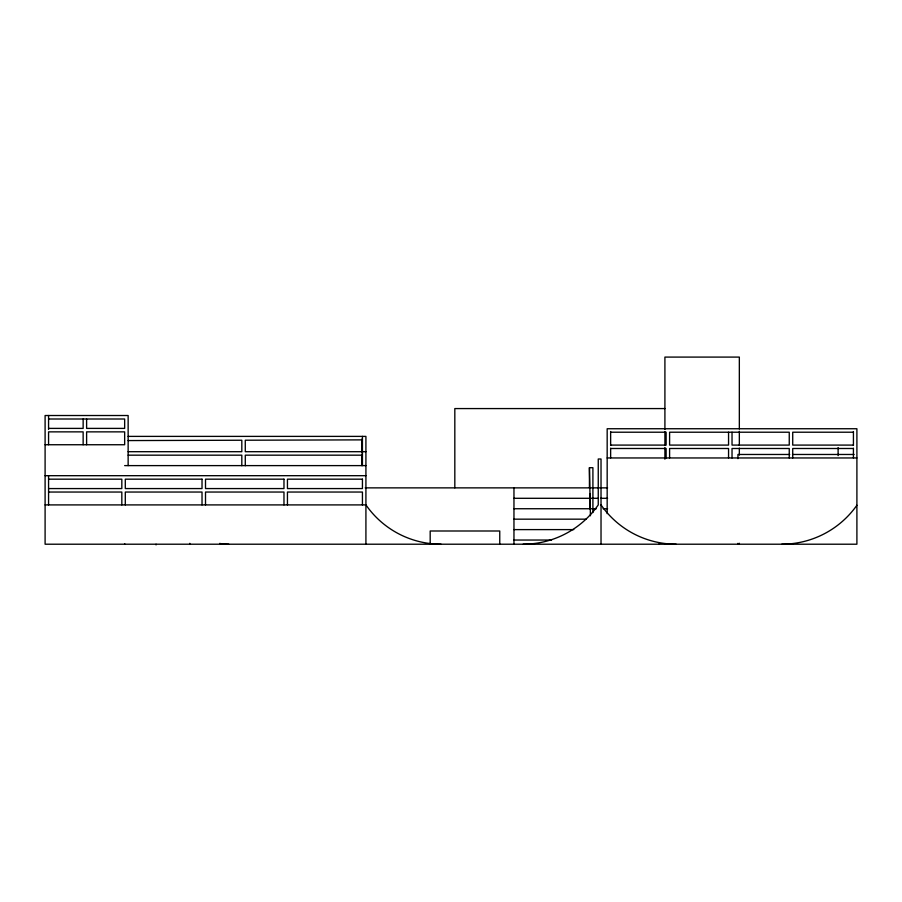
<?xml version="1.0" encoding="UTF-8"?>
<svg xmlns="http://www.w3.org/2000/svg" width="902" height="902" viewBox="0 0 902 902"><rect width="100%" height="100%" fill="white"/><g stroke="black" fill="none" stroke-linecap="round" stroke-linejoin="round"><path stroke-width="1.35" d="M241.815 465.725L241.815 455.172L128.14 455.172M245.288 465.725L245.288 455.172L362.435 455.172M128.14 440.571L241.815 440.232L241.815 451.699L128.14 451.699M362.435 439.872L245.276 440.221L245.288 451.699L365.919 451.699M664.909 408.572L454.822 408.572L454.822 487.869M48.573 419.002L124.656 419.002L124.656 428.394L86.615 428.394L86.615 419.002M48.573 428.394L83.142 428.394L83.142 419.002M610.643 432.216L666.127 432.216L666.127 445.092L610.643 445.092M853.427 432.216L792.723 432.216L792.723 445.092L853.427 445.092M128.14 436.388L365.919 436.388L365.919 544.21M45.1 444.742L124.656 444.742L124.656 431.866L86.615 431.866L86.615 444.742M610.643 448.497L666.127 448.497L666.127 457.957M853.427 448.497L792.723 448.497L792.723 457.957M789.724 454.473L737.949 454.473L737.949 458.667M792.531 454.473L854.104 454.473M607.17 457.957L856.9 457.957M124.656 465.612L365.919 465.612M589.434 487.869L589.434 467.698L592.907 467.698L592.907 512.595M45.1 475.692L365.919 475.692M48.573 479.176L121.826 479.176L121.826 488.568L48.573 488.568M365.197 487.869L607.598 487.869M48.573 492.041L121.826 492.041L121.826 504.906M513.96 498.299L597.812 498.299M600.608 498.299L607.598 498.299M45.1 504.906L365.919 504.906A91.452 91.452 0 0 0 441.044 544.21M513.96 508.739L596.414 508.739M603.1 508.739L607.598 508.739M513.96 519.169L586.3 519.169M513.96 529.609L573.773 529.609M513.96 540.039L551.517 540.039M589.434 467.698L590.438 515.786M853.427 431.517L853.427 445.43M853.427 448.215L853.427 457.957M838.116 447.539L838.116 455.623M789.25 457.957L789.25 448.497L732.029 448.497L732.029 457.957M739.336 428.969L739.336 357.091L664.909 357.091L664.909 429.431M739.336 431.303L739.336 445.34M739.336 448.102L739.336 455.104M739.336 543.263L739.336 544.21M737.949 543.342L737.949 544.21M732.029 432.216L732.029 445.092L789.25 445.092L789.25 432.216L669.6 432.216L669.6 445.092L728.557 445.092L728.557 432.216M728.557 457.957L728.557 448.497L669.6 448.497L669.6 457.957M664.909 431.675L664.909 445.34M664.909 447.527L664.909 459.174M659.339 543.466L659.339 544.21M610.643 431.517L610.643 445.43M610.643 448.215L610.643 457.957M607.17 513.61L607.17 428.743L856.9 428.743L856.9 544.21L45.1 544.21L45.1 415.518L128.14 415.518L128.14 465.612M601.025 544.21L601.025 459.005L598.251 459.005L598.251 504.906A91.452 91.452 0 0 1 523.115 544.21M589.953 493.879L589.953 508.739M513.96 487.869L513.96 544.21M499.753 544.21L499.753 530.996L430.186 530.996L430.186 544.21M362.435 436.388L362.435 465.612M362.435 504.906L362.435 492.041L287.445 492.041L287.445 504.906M361.736 439.173L361.736 452.736M361.736 454.473L361.736 465.612M283.972 504.906L283.972 492.041L205.509 492.041L205.509 504.906M202.025 504.906L202.025 492.041L125.299 492.041L125.299 504.906M189.792 543.331L189.792 544.21M156.046 544.21L156.046 544.909M124.656 543.59L124.656 544.21M83.142 444.742L83.142 431.866L48.573 431.866L48.573 444.742M48.573 415.518L48.573 429.431M48.573 475.692L48.573 504.906M228.747 544.21A53.658 53.658 0 0 1 219.637 543.432M676.162 544.21A91.452 91.452 0 0 1 601.025 504.906M856.9 505.255A91.925 91.925 0 0 1 781.775 544.21M202.025 479.176L125.299 479.176L125.299 488.568L202.025 488.568L202.025 479.176M283.972 479.176L205.509 479.176L205.509 488.568L283.972 488.568L283.972 479.176M362.435 479.176L287.445 479.176L287.445 488.568L362.435 488.568L362.435 479.176"/></g></svg>
